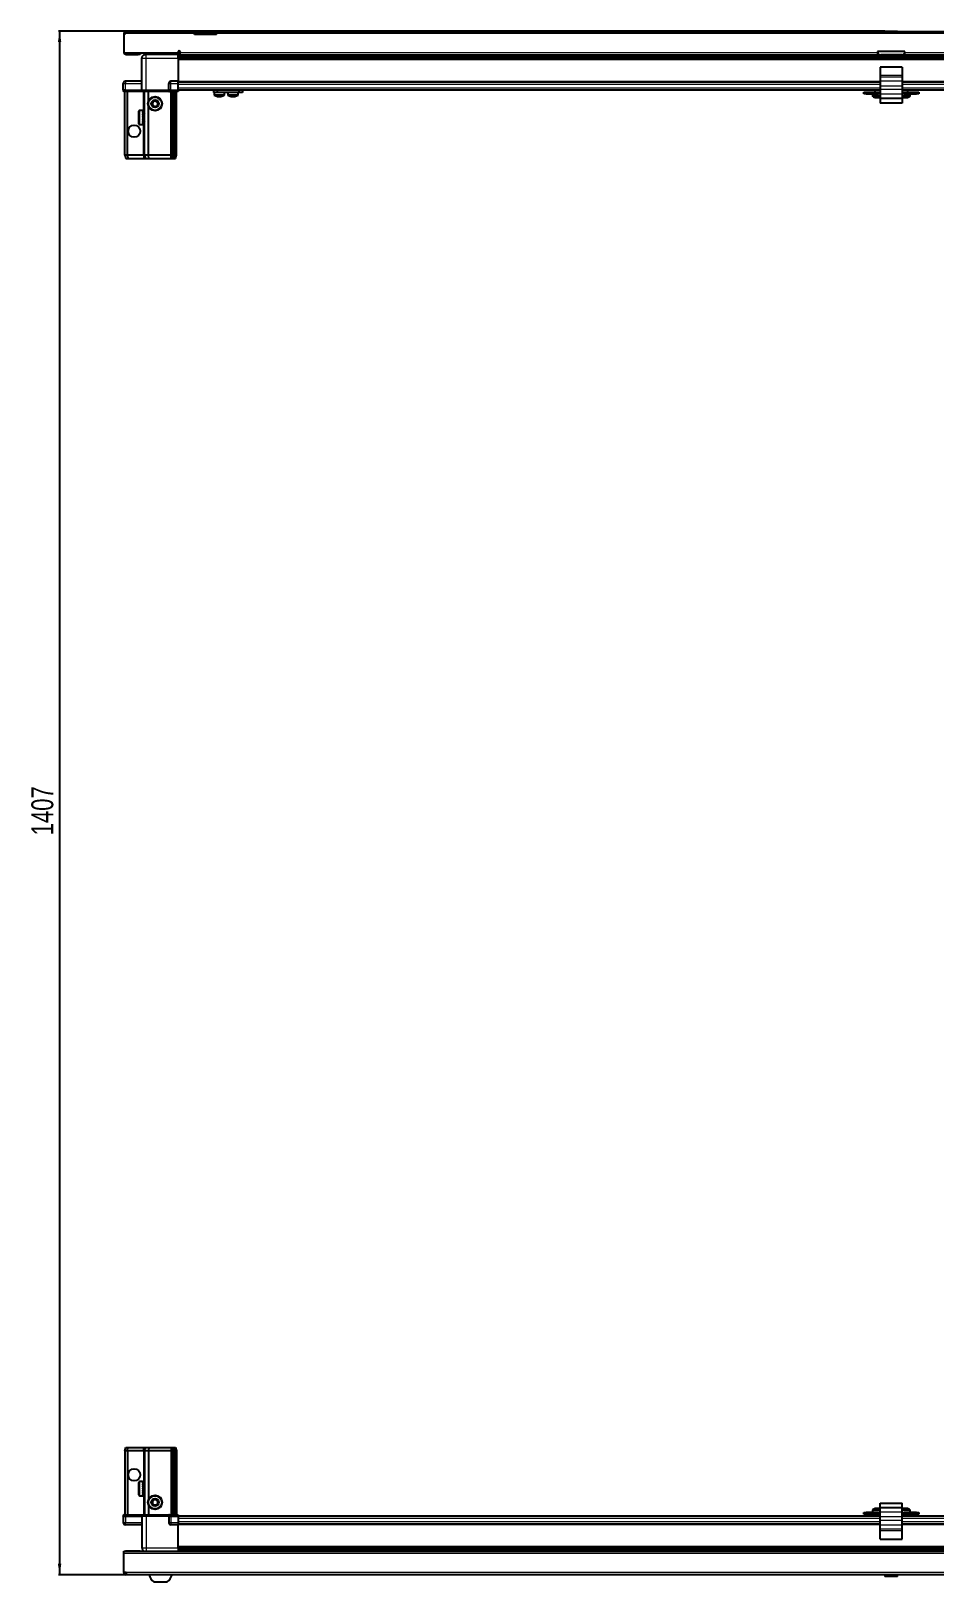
# Model space of a CAD drawing. Header units: millimetres. Extents: x 1256 to 6047, y -475 to 1867.
# Drawn here: x 1328 to 2152, y -475 to 938 of the extents above; entities that cross this region are included whole.
import ezdxf

# ---------------------------------------------------------------- set-up
doc = ezdxf.new("R2010")
doc.units = ezdxf.units.MM
doc.layers.add('FORMAT', color=7, linetype='Continuous')
doc.styles.add('SLDTEXTSTYLE0', font='TXT', dxfattribs={"width": 0.75})
doc.dimstyles.new('SLDDIMSTYLE0', dxfattribs={"dimtxt": 20, "dimasz": 10, "dimexe": 0, "dimexo": 0.0625, "dimgap": 5, "dimtad": 2, "dimdec": 1, "dimrnd": 1e-09, "dimzin": 12, "dimdsep": 46, "dimtxsty": 'SLDTEXTSTYLE0', "dimsah": 1, "dimcen": 0.09, "dimadec": 0, "dimazin": 3, "dimtfac": 1, "dimtofl": 0, "dimtmove": 0, "dimatfit": 3, "dimfxl": 0, "dimfrac": 2, "dimtolj": 1, "dimtzin": 12, "dimarcsym": 0})

# ---------------------------------------------------------------- blocks, each defined once
blk = doc.blocks.new('_D_9')
at = {"layer": 'FORMAT'}
for p, q in [((2106.7, 938.2), (1353.5, 938.2)), ((1354.5, 938.2), (1354.5, -468.8)), ((1415.1, -468.8), (1353.5, -468.8))]:
    blk.add_line(p, q, dxfattribs=at)
for points in [[(1354.5, 938.2), (1352.9, 928.2), (1356, 928.2)], [(1354.5, -468.8), (1356, -458.8), (1352.9, -458.8)]]:
    blk.add_solid(points, dxfattribs=at)
at = {"layer": 'FORMAT', "insert": (1328.7, 205.2), "char_height": 20, "attachment_point": 1, "rotation": 90, "style": 'SLDTEXTSTYLE0'}
blk.add_mtext('1407', dxfattribs=at)

msp = doc.modelspace()

# ---------------------------------------------------------------- linework, layer by layer
at = {"color": 7, "linetype": 'Continuous', "lineweight": 25}
for p, q in [((1413.99, 935.84), (1412.99, 935.84)), ((1412.99, 935.84), (1412.99, 934.94)), ((1412.99, 934.94), (1412.99, 918.44)), ((1413.99, 934.94), (1412.99, 934.94)), ((1413.99, 935.84), (1413.99, 934.94)), ((1414.59, 937.94), (1477.49, 937.94)), ((1477.49, 935.84), (1477.49, 937.94)), ((1477.49, 937.94), (1487.49, 937.94)), ((1487.49, 936.44), (1477.49, 936.44)), ((1477.49, 934.94), (1477.49, 935.84)), ((1497.49, 934.94), (1477.49, 934.94)), ((1487.49, 937.94), (1497.49, 937.94)), ((1497.49, 936.44), (1487.49, 936.44)), ((1497.49, 937.94), (2727.49, 937.94)), ((1497.49, 937.94), (1497.49, 935.84)), ((1497.49, 934.94), (1497.49, 935.84)), ((2106.7, 938.24), (2106.7, 937.94)), ((2106.7, 938.24), (2118.27, 938.24)), ((2118.27, 937.94), (2118.27, 938.24)), ((1462.49, 918.44), (1462.49, 919.29)), ((1464.49, 919.29), (1464.49, 918.54)), ((2124.99, 919.44), (2099.99, 919.44)), ((2099.99, 919.44), (2099.99, 918.54)), ((2124.99, 918.54), (2124.99, 919.44)), ((1412.99, 918.44), (1462.49, 918.44)), ((1415.09, 916.94), (1425.99, 916.94)), ((1427.99, 916.94), (1425.99, 916.94)), ((1427.99, 918.44), (1427.99, 916.94)), ((1429.49, 884.44), (1429.49, 913.44)), ((1433.24, 918.44), (1433.24, 916.94)), ((1462.49, 916.94), (1433.49, 916.94)), ((1459.74, 916.94), (1459.74, 918.44)), ((1462.49, 918.44), (1462.49, 916.94)), ((1462.49, 916.29), (1486.37, 916.29)), ((2762.49, 914.49), (1462.49, 914.49)), ((2762.49, 914.46), (1462.49, 914.46)), ((1462.49, 913.44), (1462.49, 892.44)), ((1464.49, 916.44), (1464.49, 918.54)), ((1464.49, 916.44), (2099.99, 916.44)), ((1480.99, 916.44), (1480.99, 916.29)), ((1481.15, 916.44), (1481.15, 916.29)), ((1481.36, 916.44), (1481.36, 916.29)), ((1481.91, 916.44), (1481.91, 916.29)), ((1482.32, 916.44), (1482.32, 916.29)), ((1483.21, 916.44), (1483.21, 916.29)), ((1483.79, 916.44), (1483.79, 916.29)), ((1484.93, 916.44), (1484.93, 916.29)), ((1485.63, 916.44), (1485.63, 916.29)), ((1486.37, 916.29), (1486.91, 916.29)), ((1486.91, 916.44), (1486.91, 916.29)), ((1486.91, 916.29), (1487.64, 916.29)), ((1486.91, 916.29), (1486.91, 916.29)), ((1487.09, 916.44), (1487.09, 916.29)), ((1487.59, 916.44), (1487.59, 916.29)), ((1487.64, 916.44), (1487.64, 916.29)), ((1487.64, 916.29), (1488.61, 916.29)), ((1487.64, 916.29), (1487.64, 916.29)), ((1488.61, 916.29), (2736.37, 916.29)), ((1488.93, 916.44), (1488.93, 916.29)), ((1488.95, 916.44), (1488.95, 916.29)), ((1489.64, 916.44), (1489.64, 916.29)), ((1490.82, 916.44), (1490.82, 916.29)), ((1491.43, 916.44), (1491.43, 916.29)), ((1492.38, 916.44), (1492.38, 916.29)), ((1492.84, 916.44), (1492.84, 916.29)), ((1493.47, 916.44), (1493.47, 916.29)), ((1493.72, 916.44), (1493.72, 916.29)), ((1493.96, 916.44), (1493.96, 916.29)), ((1493.99, 916.44), (1493.99, 916.29)), ((2099.99, 918.54), (2099.99, 916.44)), ((2122.49, 905.39), (2102.49, 905.39)), ((2102.49, 905.39), (2102.49, 897.66)), ((2121.99, 916.44), (2102.99, 916.44)), ((2122.49, 905.39), (2122.49, 897.66)), ((2124.99, 916.44), (2124.99, 918.54)), ((2124.99, 916.44), (2760.49, 916.44)), ((1429.49, 892.44), (1414.49, 892.44)), ((1462.49, 892.44), (1455.99, 892.44)), ((1462.49, 890.44), (1462.49, 892.44)), ((1462.49, 891.79), (2102.49, 891.79)), ((2102.49, 897.66), (2102.49, 896.22)), ((2102.49, 896.22), (2102.49, 892.45)), ((2102.49, 892.45), (2102.49, 888.12)), ((2122.49, 897.66), (2122.49, 896.22)), ((2122.49, 896.22), (2122.49, 892.45)), ((2122.49, 892.45), (2122.49, 888.12)), ((2122.49, 891.79), (2762.49, 891.79)), ((1412.49, 884.44), (1412.49, 890.44)), ((1412.49, 884.44), (1412.49, 884.1)), ((1414.49, 884.44), (1412.49, 884.44)), ((1412.49, 884.44), (1412.49, 884.1)), ((1412.49, 884.44), (1412.49, 884.44)), ((1412.49, 884.1), (1412.99, 883.24)), ((1412.49, 884.1), (1412.99, 883.24)), ((1412.99, 883.24), (1414.49, 883.24)), ((1413.99, 824.94), (1413.99, 883.24)), ((1414.49, 884.44), (1429.29, 884.44)), ((1429.29, 883.24), (1414.49, 883.24)), ((1416.49, 824.94), (1416.49, 883.24)), ((1429.29, 884.44), (1429.49, 884.44)), ((1429.49, 883.24), (1429.29, 883.24)), ((1429.49, 884.44), (1429.49, 883.24)), ((1429.49, 884.44), (1433.49, 884.44)), ((1433.49, 883.24), (1429.49, 883.24)), ((1431.99, 824.94), (1431.99, 883.24)), ((1433.49, 884.44), (1453.79, 884.44)), ((1453.79, 883.24), (1433.49, 883.24)), ((1435.49, 874.44), (1435.49, 883.24)), ((1453.79, 884.44), (1453.99, 884.44)), ((1453.99, 883.24), (1453.79, 883.24)), ((1453.99, 884.44), (1453.99, 890.44)), ((1453.99, 884.44), (1453.99, 883.24)), ((1455.99, 884.44), (1453.99, 884.44)), ((1453.99, 884.44), (1455.99, 884.44)), ((1453.99, 883.24), (1454.67, 883.24)), ((1462.49, 883.24), (1454.67, 883.24)), ((1455.99, 884.44), (1462.49, 884.44)), ((1455.99, 884.1), (1462.49, 884.1)), ((1456.99, 824.94), (1456.99, 883.24)), ((1457.99, 824.94), (1457.99, 883.24)), ((1459.49, 824.94), (1459.49, 883.24)), ((1460.99, 824.94), (1460.99, 883.24)), ((1462.49, 884.44), (1462.49, 890.44)), ((1462.49, 884.59), (2102.49, 884.59)), ((1462.49, 884.44), (1462.49, 884.1)), ((1462.49, 884.1), (1462.49, 883.24)), ((1494.94, 882.09), (1494.94, 884.59)), ((1497.94, 882.09), (1494.94, 882.09)), ((1495.29, 882.09), (1495.29, 880.18)), ((1497.94, 884.59), (1497.94, 882.09)), ((1518.14, 882.09), (1497.94, 882.09)), ((1504.79, 880.18), (1504.79, 882.09)), ((1507.74, 882.09), (1507.74, 880.18)), ((1507.79, 882.09), (1507.79, 880.18)), ((1517.29, 880.18), (1517.29, 882.09)), ((1518.14, 882.09), (1518.14, 884.59)), ((1521.14, 882.09), (1518.14, 882.09)), ((1521.14, 884.59), (1521.14, 882.09)), ((2087.49, 881.09), (2087.49, 882.59)), ((2087.49, 882.59), (2089.49, 882.59)), ((2089.49, 881.09), (2087.49, 881.09)), ((2089.49, 882.59), (2089.49, 881.09)), ((2089.49, 882.59), (2100.74, 882.59)), ((2089.49, 881.09), (2100.74, 881.09)), ((2095.24, 881.09), (2095.24, 879.18)), ((2097.49, 884.59), (2097.49, 882.59)), ((2100.74, 881.09), (2100.74, 882.59)), ((2100.74, 882.59), (2102.49, 882.59)), ((2102.49, 881.09), (2100.74, 881.09)), ((2102.49, 888.12), (2102.49, 884.89)), ((2102.49, 884.89), (2102.49, 880.57)), ((2102.49, 880.57), (2102.49, 876.59)), ((2122.49, 876.59), (2102.49, 876.59)), ((2102.49, 876.59), (2102.49, 872.59)), ((2122.49, 888.12), (2122.49, 884.89)), ((2122.49, 884.89), (2122.49, 880.57)), ((2122.49, 884.59), (2762.49, 884.59)), ((2122.49, 882.59), (2124.24, 882.59)), ((2124.24, 881.09), (2122.49, 881.09)), ((2122.49, 880.57), (2122.49, 876.59)), ((2122.49, 877.79), (2122.74, 877.71)), ((2122.49, 876.59), (2122.49, 872.59)), ((2124.24, 882.59), (2124.24, 881.09)), ((2124.24, 882.59), (2135.49, 882.59)), ((2124.24, 881.09), (2135.49, 881.09)), ((2127.49, 882.59), (2127.49, 884.59)), ((2129.74, 879.18), (2129.74, 881.09)), ((2135.49, 881.09), (2135.49, 882.59)), ((2135.49, 882.59), (2137.49, 882.59)), ((2137.49, 881.09), (2135.49, 881.09)), ((2137.49, 882.59), (2137.49, 881.09)), ((1426.79, 853.74), (1426.79, 865.14)), ((1430.49, 865.94), (1427.59, 865.94)), ((1429.99, 865.84), (1430.49, 865.84)), ((1429.99, 865.84), (1429.99, 865.68)), ((1429.99, 865.68), (1430.49, 865.68)), ((1429.99, 865.19), (1430.49, 865.19)), ((1429.99, 865.19), (1429.99, 864.81)), ((1429.99, 864.81), (1430.49, 864.81)), ((1429.99, 863.97), (1430.49, 863.97)), ((1429.99, 863.97), (1429.99, 863.42)), ((1429.99, 863.42), (1430.49, 863.42)), ((1429.99, 862.31), (1430.49, 862.31)), ((1429.99, 862.31), (1429.99, 861.63)), ((1430.49, 865.84), (1430.49, 865.94)), ((1430.49, 865.68), (1430.49, 865.84)), ((1430.49, 865.19), (1430.49, 865.68)), ((1430.49, 864.81), (1430.49, 865.19)), ((1430.49, 863.97), (1430.49, 864.81)), ((1430.49, 863.42), (1430.49, 863.97)), ((1430.59, 863.84), (1430.49, 863.84)), ((1430.49, 862.31), (1430.49, 863.42)), ((1430.49, 861.63), (1430.49, 862.31)), ((1430.59, 862.32), (1430.59, 863.84)), ((1430.59, 855.04), (1430.59, 862.32)), ((1431.47, 862.75), (1430.99, 863.44)), ((1430.99, 855.44), (1430.99, 863.44)), ((1431.96, 863.44), (1431.47, 862.75)), ((1431.47, 856.13), (1431.47, 862.75)), ((1431.99, 863.44), (1431.96, 863.44)), ((1431.96, 855.44), (1431.96, 863.44)), ((1435.49, 824.94), (1435.49, 869.44)), ((2122.49, 872.59), (2102.49, 872.59)), ((1427.59, 852.94), (1430.49, 852.94)), ((1429.99, 861.63), (1430.49, 861.63)), ((1429.99, 860.37), (1430.49, 860.37)), ((1429.99, 860.37), (1429.99, 859.63)), ((1429.99, 860.07), (1430.49, 860.07)), ((1429.99, 859.63), (1430.49, 859.63)), ((1429.99, 858.34), (1430.49, 858.34)), ((1429.99, 858.34), (1429.99, 857.62)), ((1429.99, 858.2), (1430.49, 858.2)), ((1429.99, 857.62), (1430.49, 857.62)), ((1429.99, 856.41), (1430.49, 856.41)), ((1429.99, 856.41), (1429.99, 855.78)), ((1429.99, 855.78), (1430.49, 855.78)), ((1429.99, 854.78), (1430.49, 854.78)), ((1429.99, 854.78), (1429.99, 854.3)), ((1429.99, 854.3), (1430.49, 854.3)), ((1429.99, 853.61), (1430.49, 853.61)), ((1429.99, 853.61), (1429.99, 853.32)), ((1429.99, 853.32), (1430.49, 853.32)), ((1429.99, 853), (1430.49, 853)), ((1429.99, 853), (1429.99, 852.94)), ((1429.99, 852.94), (1430.49, 852.94)), ((1430.49, 860.37), (1430.49, 861.63)), ((1430.49, 860.07), (1430.49, 860.37)), ((1430.49, 858.34), (1430.49, 859.63)), ((1430.49, 857.62), (1430.49, 858.2)), ((1430.49, 856.41), (1430.49, 857.62)), ((1430.49, 855.78), (1430.49, 856.41)), ((1430.49, 854.78), (1430.49, 855.78)), ((1430.49, 855.04), (1430.59, 855.04)), ((1430.49, 854.3), (1430.49, 854.78)), ((1430.49, 853.61), (1430.49, 854.3)), ((1430.49, 853.32), (1430.49, 853.61)), ((1430.49, 853), (1430.49, 853.32)), ((1430.49, 852.94), (1430.49, 853)), ((1430.49, 852.94), (1430.49, 852.94)), ((1430.99, 855.44), (1431.47, 856.13)), ((1431.47, 856.13), (1431.96, 855.44)), ((1431.96, 855.44), (1431.99, 855.44)), ((1413.99, 824.94), (1414.79, 821.94)), ((1416.49, 824.94), (1413.99, 824.94)), ((1414.79, 821.94), (1416.64, 821.94)), ((1430.99, 824.94), (1416.49, 824.94)), ((1416.49, 824.94), (1416.64, 821.94)), ((1416.64, 821.94), (1430.99, 821.94)), ((1431.99, 824.94), (1430.99, 824.94)), ((1430.99, 821.94), (1432.79, 821.94)), ((1435.49, 824.94), (1431.99, 824.94)), ((1431.99, 824.94), (1432.79, 821.94)), ((1432.79, 821.94), (1435.82, 821.94)), ((1455.99, 824.94), (1435.49, 824.94)), ((1435.82, 821.94), (1435.49, 824.94)), ((1435.82, 821.94), (1455.99, 821.94)), ((1456.99, 824.94), (1455.99, 824.94)), ((1455.99, 821.94), (1457.79, 821.94)), ((1457.99, 824.94), (1456.99, 824.94)), ((1457.79, 821.94), (1456.99, 824.94)), ((1457.79, 821.94), (1458.53, 821.94)), ((1459.49, 824.94), (1457.99, 824.94)), ((1458.53, 821.94), (1457.99, 824.94)), ((1458.53, 821.94), (1459.03, 821.94)), ((1459.03, 821.94), (1459.49, 824.94)), ((1459.03, 821.94), (1460.18, 821.94)), ((1460.99, 824.94), (1459.49, 824.94)), ((1460.18, 821.94), (1460.99, 824.94)), ((1413.99, -355.76), (1414.79, -352.76)), ((1414.79, -352.76), (1416.64, -352.76)), ((1416.49, -355.76), (1416.64, -352.76)), ((1416.64, -352.76), (1430.99, -352.76)), ((1430.99, -352.76), (1432.79, -352.76)), ((1431.99, -355.76), (1432.79, -352.76)), ((1432.79, -352.76), (1435.82, -352.76)), ((1435.82, -352.76), (1435.49, -355.76)), ((1435.82, -352.76), (1455.99, -352.76)), ((1455.99, -352.76), (1457.79, -352.76)), ((1457.79, -352.76), (1456.99, -355.76)), ((1457.79, -352.76), (1458.53, -352.76)), ((1458.53, -352.76), (1457.99, -355.76)), ((1458.53, -352.76), (1459.03, -352.76)), ((1459.03, -352.76), (1459.49, -355.76)), ((1459.03, -352.76), (1460.18, -352.76)), ((1460.18, -352.76), (1460.99, -355.76)), ((1413.99, -355.76), (1413.99, -414.06)), ((1416.49, -355.76), (1413.99, -355.76)), ((1430.99, -355.76), (1416.49, -355.76)), ((1416.49, -355.76), (1416.49, -414.06)), ((1431.99, -355.76), (1430.99, -355.76)), ((1435.49, -355.76), (1431.99, -355.76)), ((1431.99, -355.76), (1431.99, -414.06)), ((1455.99, -355.76), (1435.49, -355.76)), ((1435.49, -355.76), (1435.49, -400.26)), ((1456.99, -355.76), (1455.99, -355.76)), ((1456.99, -355.76), (1456.99, -414.06)), ((1457.99, -355.76), (1456.99, -355.76)), ((1457.99, -355.76), (1457.99, -414.06)), ((1459.49, -355.76), (1457.99, -355.76)), ((1459.49, -355.76), (1459.49, -414.06)), ((1460.99, -355.76), (1459.49, -355.76)), ((1460.99, -355.76), (1460.99, -414.06)), ((1426.79, -395.96), (1426.79, -384.56)), ((1429.99, -383.76), (1427.59, -383.76)), ((1429.99, -383.76), (1429.99, -383.77)), ((1429.99, -383.77), (1430.49, -383.77)), ((1429.99, -383.96), (1430.49, -383.96)), ((1429.99, -383.96), (1429.99, -384.18)), ((1429.99, -384.18), (1430.49, -384.18)), ((1429.99, -384.75), (1430.49, -384.75)), ((1429.99, -384.75), (1429.99, -385.18)), ((1429.99, -385.18), (1430.49, -385.18)), ((1429.99, -386.09), (1430.49, -386.09)), ((1429.99, -386.09), (1429.99, -386.68)), ((1429.99, -386.68), (1430.49, -386.68)), ((1429.99, -387.83), (1430.49, -387.83)), ((1429.99, -387.83), (1429.99, -388.53)), ((1429.99, -388.53), (1430.49, -388.53)), ((1429.99, -389.81), (1430.49, -389.81)), ((1429.99, -389.81), (1429.99, -390.55)), ((1429.99, -389.96), (1430.49, -389.96)), ((1429.99, -390.46), (1430.49, -390.46)), ((1429.99, -390.55), (1430.49, -390.55)), ((1429.99, -391.84), (1430.49, -391.84)), ((1429.99, -391.84), (1429.99, -392.54)), ((1429.99, -392.54), (1430.49, -392.54)), ((1429.99, -393.71), (1430.49, -393.71)), ((1429.99, -393.71), (1429.99, -394.31)), ((1429.99, -394.31), (1430.49, -394.31)), ((1429.99, -395.24), (1430.49, -395.24)), ((1429.99, -395.24), (1429.99, -395.69)), ((1429.99, -395.69), (1430.49, -395.69)), ((1430.49, -383.96), (1430.49, -383.77)), ((1430.49, -384.18), (1430.49, -383.96)), ((1430.49, -384.75), (1430.49, -384.18)), ((1430.49, -385.18), (1430.49, -384.75)), ((1430.49, -386.09), (1430.49, -385.18)), ((1430.59, -385.86), (1430.49, -385.86)), ((1430.49, -386.68), (1430.49, -386.09)), ((1430.49, -387.83), (1430.49, -386.68)), ((1430.49, -388.53), (1430.49, -387.83)), ((1430.49, -389.81), (1430.49, -388.53)), ((1430.49, -389.96), (1430.49, -389.81)), ((1430.49, -390.55), (1430.49, -390.46)), ((1430.49, -391.84), (1430.49, -390.55)), ((1430.49, -392.54), (1430.49, -391.84)), ((1430.49, -393.71), (1430.49, -392.54)), ((1430.49, -394.31), (1430.49, -393.71)), ((1430.49, -395.24), (1430.49, -394.31)), ((1430.49, -394.66), (1430.59, -394.66)), ((1430.49, -395.69), (1430.49, -395.24)), ((1430.49, -396.29), (1430.49, -395.69)), ((1430.59, -394.66), (1430.59, -385.86)), ((1431.47, -386.95), (1430.99, -386.26)), ((1430.99, -394.26), (1430.99, -386.26)), ((1430.99, -394.26), (1431.47, -393.57)), ((1431.96, -386.26), (1431.47, -386.95)), ((1431.47, -393.57), (1431.47, -386.95)), ((1431.47, -393.57), (1431.96, -394.26)), ((1431.99, -386.26), (1431.96, -386.26)), ((1431.96, -394.26), (1431.96, -386.26)), ((1431.96, -394.26), (1431.99, -394.26)), ((1427.59, -396.76), (1429.99, -396.76)), ((1429.99, -396.29), (1430.49, -396.29)), ((1429.99, -396.29), (1429.99, -396.53)), ((1429.99, -396.53), (1430.49, -396.53)), ((1429.99, -396.75), (1430.49, -396.75)), ((1429.99, -396.75), (1429.99, -396.76)), ((1429.99, -396.76), (1430.49, -396.76)), ((1430.49, -396.53), (1430.49, -396.29)), ((1430.49, -396.75), (1430.49, -396.53)), ((1430.49, -396.76), (1430.49, -396.75)), ((1435.49, -405.26), (1435.49, -414.06)), ((2101.16, -408.43), (2101.16, -408.43)), ((2102.49, -403.41), (2122.49, -403.41)), ((2102.49, -407.41), (2102.49, -403.41)), ((2102.49, -407.41), (2122.49, -407.41)), ((2102.49, -411.4), (2102.49, -407.41)), ((2122.49, -407.41), (2122.49, -403.41)), ((2122.49, -411.4), (2122.49, -407.41)), ((2126.16, -408.43), (2126.16, -408.43)), ((1412.99, -414.06), (1412.49, -414.93)), ((1412.49, -415.26), (1412.49, -414.93)), ((1412.49, -415.26), (1414.49, -415.26)), ((1412.49, -415.26), (1412.49, -421.26)), ((1414.49, -414.06), (1412.99, -414.06)), ((1414.49, -414.06), (1429.29, -414.06)), ((1429.29, -415.26), (1414.49, -415.26)), ((1414.49, -415.26), (1429.29, -415.26)), ((1429.49, -423.26), (1414.49, -423.26)), ((1429.29, -414.06), (1429.49, -414.06)), ((1429.49, -415.26), (1429.29, -415.26)), ((1429.49, -415.26), (1429.49, -414.06)), ((1429.49, -414.06), (1433.49, -414.06)), ((1433.49, -415.26), (1429.49, -415.26)), ((1429.49, -415.26), (1429.49, -444.26)), ((1433.49, -414.06), (1453.79, -414.06)), ((1453.79, -415.26), (1433.49, -415.26)), ((1453.79, -414.06), (1453.99, -414.06)), ((1453.99, -415.26), (1453.79, -415.26)), ((1453.99, -415.26), (1453.99, -414.06)), ((1454.67, -414.06), (1453.99, -414.06)), ((1453.99, -415.26), (1455.99, -415.26)), ((1453.99, -415.26), (1453.99, -421.26)), ((1454.67, -414.06), (1462.49, -414.06)), ((1462.49, -414.93), (1455.99, -414.93)), ((1462.49, -415.26), (1455.99, -415.26)), ((1455.99, -415.26), (1462.49, -415.26)), ((1462.49, -423.26), (1455.99, -423.26)), ((1462.49, -414.06), (1462.49, -414.93)), ((1462.49, -414.93), (1462.49, -414.93)), ((1462.49, -415.26), (1462.49, -414.93)), ((1462.49, -415.26), (1462.49, -415.26)), ((1462.49, -415.26), (1462.49, -421.26)), ((2102.49, -415.41), (1462.49, -415.41)), ((1462.49, -421.26), (1462.49, -423.26)), ((2102.49, -422.61), (1462.49, -422.61)), ((1462.49, -444.26), (1462.49, -423.26)), ((2087.49, -413.41), (2087.49, -411.91)), ((2087.49, -411.91), (2089.49, -411.91)), ((2089.49, -413.41), (2087.49, -413.41)), ((2089.49, -411.91), (2089.49, -413.41)), ((2100.74, -411.91), (2089.49, -411.91)), ((2100.74, -413.41), (2089.49, -413.41)), ((2095.24, -410.01), (2095.24, -411.91)), ((2097.49, -413.41), (2097.49, -415.41)), ((2100.74, -413.41), (2100.74, -411.91)), ((2100.74, -411.91), (2102.49, -411.91)), ((2102.49, -413.41), (2100.74, -413.41)), ((2102.49, -415.72), (2102.49, -411.4)), ((2102.49, -418.95), (2102.49, -415.72)), ((2102.49, -423.27), (2102.49, -418.95)), ((2102.49, -427.05), (2102.49, -423.27)), ((2122.49, -415.72), (2122.49, -411.4)), ((2122.49, -411.91), (2124.24, -411.91)), ((2124.24, -413.41), (2122.49, -413.41)), ((2762.49, -415.41), (2122.49, -415.41)), ((2122.49, -418.95), (2122.49, -415.72)), ((2122.49, -423.27), (2122.49, -418.95)), ((2762.49, -422.61), (2122.49, -422.61)), ((2122.49, -427.05), (2122.49, -423.27)), ((2124.24, -411.91), (2124.24, -413.41)), ((2135.49, -411.91), (2124.24, -411.91)), ((2135.49, -413.41), (2124.24, -413.41)), ((2127.49, -415.41), (2127.49, -413.41)), ((2129.74, -411.91), (2129.74, -410.01)), ((2135.49, -413.41), (2135.49, -411.91)), ((2135.49, -411.91), (2137.49, -411.91)), ((2137.49, -413.41), (2135.49, -413.41)), ((2137.49, -411.91), (2137.49, -413.41)), ((2102.49, -428.49), (2102.49, -427.05)), ((2102.49, -436.21), (2102.49, -428.49)), ((2102.49, -436.21), (2122.49, -436.21)), ((2122.49, -428.49), (2122.49, -427.05)), ((2122.49, -436.21), (2122.49, -428.49)), ((1412.99, -449.36), (1412.99, -447.26)), ((1412.99, -447.26), (2811.99, -447.26)), ((1412.99, -466.66), (1412.99, -449.36)), ((1427.99, -447.16), (1415.09, -447.16)), ((1427.99, -447.16), (1427.99, -447.26)), ((1462.49, -445.29), (2762.49, -445.29)), ((1462.49, -445.32), (2762.49, -445.32)), ((1486.37, -447.11), (1462.49, -447.11)), ((1480.99, -447.26), (1480.99, -447.11)), ((1481.03, -447.26), (1481.03, -447.11)), ((1481.3, -447.26), (1481.3, -447.11)), ((1481.56, -447.26), (1481.56, -447.11)), ((1482.21, -447.26), (1482.21, -447.11)), ((1482.67, -447.26), (1482.67, -447.11)), ((1483.64, -447.26), (1483.64, -447.11)), ((1484.26, -447.26), (1484.26, -447.11)), ((1485.45, -447.26), (1485.45, -447.11)), ((1486.11, -447.26), (1486.11, -447.11)), ((1486.16, -447.26), (1486.16, -447.11)), ((1487.45, -447.11), (1486.37, -447.11)), ((1488.19, -447.11), (1487.45, -447.11)), ((1487.45, -447.26), (1487.45, -447.11)), ((1487.45, -447.11), (1487.45, -447.11)), ((1487.47, -447.26), (1487.47, -447.11)), ((1487.96, -447.26), (1487.96, -447.11)), ((1488.19, -447.26), (1488.19, -447.11)), ((1488.61, -447.11), (1488.19, -447.11)), ((1488.19, -447.11), (1488.19, -447.11)), ((2736.37, -447.11), (1488.61, -447.11)), ((1489.46, -447.26), (1489.46, -447.11)), ((1490.15, -447.26), (1490.15, -447.11)), ((1491.28, -447.26), (1491.28, -447.11)), ((1491.86, -447.26), (1491.86, -447.11)), ((1492.73, -447.26), (1492.73, -447.11)), ((1493.13, -447.26), (1493.13, -447.11)), ((1493.66, -447.26), (1493.66, -447.11)), ((1493.85, -447.26), (1493.85, -447.11)), ((1493.99, -447.26), (1493.99, -447.11)), ((1415.09, -466.66), (1412.99, -466.66)), ((1415.09, -466.66), (1415.09, -468.76)), ((2809.89, -468.76), (1415.09, -468.76)), ((1440.49, -475.36), (1452.49, -475.36)), ((2107.69, -468.76), (2106.7, -469.75)), ((2106.7, -469.75), (2106.7, -470.26)), ((2118.27, -469.75), (2106.7, -469.75)), ((2118.27, -470.26), (2106.7, -470.26)), ((2118.27, -469.75), (2117.29, -468.76)), ((2118.27, -470.26), (2118.27, -469.75))]:
    msp.add_line(p, q, dxfattribs=at)
at = {"color": 8, "linetype": 'Continuous', "lineweight": 18}
for p, q in [((1477.49, 935.84), (1413.99, 935.84)), ((1487.49, 936.44), (1487.49, 937.94)), ((2727.49, 935.84), (1497.49, 935.84)), ((1415.09, 918.44), (1415.09, 916.94)), ((1425.99, 916.94), (1425.99, 918.44)), ((1433.49, 913.44), (1462.49, 913.44)), ((1433.49, 884.44), (1433.49, 913.44)), ((1462.49, 916.94), (1464.49, 916.94)), ((2762.49, 915.7), (1462.49, 915.7)), ((1462.49, 913.25), (2762.49, 913.25)), ((2762.49, 911.84), (1462.49, 911.84)), ((1464.49, 918.54), (2099.99, 918.54)), ((2099.99, 916.94), (2101.33, 916.94)), ((2123.65, 916.94), (2124.99, 916.94)), ((2124.99, 918.54), (2760.49, 918.54)), ((1414.49, 892.44), (1414.49, 890.44)), ((1455.99, 890.44), (1455.99, 892.44)), ((1462.49, 892.44), (2102.49, 892.44)), ((2122.49, 897.66), (2102.49, 897.66)), ((2122.49, 896.22), (2102.49, 896.22)), ((2122.49, 892.45), (2102.49, 892.45)), ((2122.49, 892.44), (2762.49, 892.44)), ((1412.49, 890.44), (1414.49, 890.44)), ((1414.49, 890.44), (1429.49, 890.44)), ((1414.49, 884.44), (1414.49, 890.44)), ((1414.49, 884.44), (1414.49, 883.24)), ((1429.29, 883.24), (1429.29, 884.44)), ((1430.99, 863.44), (1430.99, 883.24)), ((1433.49, 884.44), (1433.49, 883.24)), ((1453.79, 883.24), (1453.79, 884.44)), ((1453.99, 890.44), (1455.99, 890.44)), ((1455.99, 890.44), (1462.49, 890.44)), ((1455.99, 884.44), (1455.99, 890.44)), ((1455.99, 884.44), (1455.99, 884.1)), ((1455.99, 824.94), (1455.99, 883.24)), ((1462.49, 889.79), (2102.49, 889.79)), ((1462.49, 886.59), (2102.49, 886.59)), ((1504.79, 880.18), (1495.29, 880.18)), ((1504.59, 879.81), (1495.48, 879.81)), ((1507.79, 880.18), (1507.74, 880.18)), ((1517.29, 880.18), (1507.79, 880.18)), ((1507.98, 879.81), (1507.93, 879.81)), ((1517.09, 879.81), (1507.98, 879.81)), ((2102.49, 879.18), (2095.24, 879.18)), ((2102.49, 878.81), (2095.43, 878.81)), ((2122.49, 888.12), (2102.49, 888.12)), ((2122.49, 884.89), (2102.49, 884.89)), ((2122.49, 880.57), (2102.49, 880.57)), ((2122.49, 889.79), (2762.49, 889.79)), ((2122.49, 886.59), (2762.49, 886.59)), ((2129.74, 879.18), (2122.49, 879.18)), ((2129.54, 878.81), (2122.49, 878.81)), ((1427.59, 852.94), (1427.59, 865.94)), ((1430.99, 824.94), (1430.99, 855.44)), ((1430.99, 824.94), (1430.99, 821.94)), ((1455.99, 821.94), (1455.99, 824.94)), ((1430.99, -355.76), (1430.99, -352.76)), ((1455.99, -352.76), (1455.99, -355.76)), ((1430.99, -355.76), (1430.99, -386.26)), ((1455.99, -355.76), (1455.99, -414.06)), ((1427.59, -396.76), (1427.59, -383.76)), ((1430.99, -394.26), (1430.99, -414.06)), ((2095.43, -409.64), (2099.99, -409.64)), ((2099.99, -409.64), (2102.49, -409.64)), ((2122.49, -409.64), (2124.99, -409.64)), ((2124.99, -409.64), (2129.54, -409.64)), ((1412.49, -421.26), (1414.49, -421.26)), ((1414.49, -415.26), (1414.49, -414.06)), ((1414.49, -415.26), (1414.49, -421.26)), ((1414.49, -421.26), (1429.49, -421.26)), ((1414.49, -423.26), (1414.49, -421.26)), ((1429.29, -415.26), (1429.29, -414.06)), ((1433.49, -415.26), (1433.49, -414.06)), ((1433.49, -415.26), (1433.49, -444.26)), ((1453.79, -415.26), (1453.79, -414.06)), ((1453.99, -421.26), (1455.99, -421.26)), ((1455.99, -415.26), (1455.99, -414.93)), ((1455.99, -415.26), (1455.99, -421.26)), ((1455.99, -421.26), (1462.49, -421.26)), ((1455.99, -421.26), (1455.99, -423.26)), ((1462.49, -415.26), (1462.49, -414.93)), ((2102.49, -417.41), (1462.49, -417.41)), ((2102.49, -420.61), (1462.49, -420.61)), ((2102.49, -423.26), (1462.49, -423.26)), ((2095.24, -410.01), (2099.99, -410.01)), ((2099.99, -410.01), (2102.49, -410.01)), ((2102.49, -411.4), (2122.49, -411.4)), ((2102.49, -415.72), (2122.49, -415.72)), ((2102.49, -418.95), (2122.49, -418.95)), ((2102.49, -423.27), (2122.49, -423.27)), ((2122.49, -410.01), (2124.99, -410.01)), ((2762.49, -417.41), (2122.49, -417.41)), ((2762.49, -420.61), (2122.49, -420.61)), ((2762.49, -423.26), (2122.49, -423.26)), ((2124.99, -410.01), (2129.74, -410.01)), ((2102.49, -427.05), (2122.49, -427.05)), ((2102.49, -428.49), (2122.49, -428.49)), ((2811.99, -449.36), (1412.99, -449.36)), ((1415.09, -447.26), (1415.09, -447.16)), ((1433.49, -444.26), (1462.49, -444.26)), ((1462.49, -442.67), (2762.49, -442.67)), ((2762.49, -444.08), (1462.49, -444.08)), ((1462.49, -446.53), (2762.49, -446.53)), ((2809.89, -466.66), (1415.09, -466.66))]:
    msp.add_line(p, q, dxfattribs=at)
at = {"color": 7, "linetype": 'Continuous', "lineweight": 25, "flags": 128}
for points in [[(2102.49, -408.61), (2102.48, -408.61), (2102.17, -408.52)], [(2122.84, -408.51), (2122.52, -408.6), (2122.49, -408.61)], [(1415.09, -447.16), (1414.68, -447.2), (1414.45, -447.26)]]:
    msp.add_lwpolyline(points, dxfattribs=at)
at = {"color": 7, "linetype": 'Continuous', "lineweight": 25}
for centre, radius in [((1441.49, 871.94), 6.5), ((1441.49, 871.94), 3.46), ((1422.49, 846.94), 5.5), ((1422.49, -377.76), 5.5), ((1441.49, -402.76), 6.5), ((1441.49, -402.76), 3.46)]:
    msp.add_circle(centre, radius, dxfattribs=at)
at = {"color": 8, "linetype": 'Continuous', "lineweight": 18}
for centre in [(1441.49, 871.94), (1441.49, -402.76)]:
    msp.add_circle(centre, 5.7, dxfattribs=at)
at = {"color": 7, "linetype": 'Continuous', "lineweight": 25}
for centre, radius, start, end in [((1463.49, 919.29), 1, 0, 180), ((2102.99, 919.44), 3, 180, 270), ((2121.99, 919.44), 3, 270, 360), ((1415.09, 919.04), 2.1, 196.60155, 270), ((1414.49, 890.44), 2, 90, 180), ((1455.99, 890.44), 2, 90, 180), ((1495.74, 880.18), 0.45, 180, 235.28209), ((1500.04, 886.39), 8, 235.28209, 258.9392), ((1500.04, 886.39), 8, 281.00757, 304.71791), ((1504.34, 880.18), 0.45, 304.71791, 0), ((1508.19, 880.18), 0.45, 180, 235.28209), ((1508.24, 880.18), 0.45, 180, 235.28209), ((1512.49, 886.39), 8, 235.28209, 255.8287), ((1512.54, 886.39), 8, 235.28209, 259.06255), ((1512.54, 886.39), 8, 280.87532, 304.71791), ((1516.84, 880.18), 0.45, 304.71791, 0), ((2095.69, 879.18), 0.45, 180, 235.28209), ((2099.99, 885.39), 8, 235.28209, 259.10263), ((2099.99, 885.39), 8, 280.79755, 288.20996), ((2124.99, 885.39), 8, 286.33055, 304.71791), ((2129.29, 879.18), 0.45, 304.71791, 0), ((1427.59, 865.14), 0.8, 90, 180), ((1430.99, 863.84), 0.4, 180, 270), ((1441.49, 871.94), 2.5, 134.92207, 194.92207), ((1441.49, 871.94), 2.5, 194.92207, 254.92207), ((1441.49, 871.94), 2.5, 74.92207, 134.92207), ((1441.49, 871.94), 2.5, 254.92207, 314.92207), ((1441.49, 871.94), 2.5, 14.92207, 74.92207), ((1441.49, 871.94), 2.5, 314.92207, 14.92207), ((1427.59, 853.74), 0.8, 180, 270), ((1430.99, 855.04), 0.4, 90, 180), ((1427.59, -384.56), 0.8, 90, 180), ((1430.99, -385.86), 0.4, 180, 270), ((1430.99, -394.66), 0.4, 90, 180), ((1427.59, -395.96), 0.8, 180, 270), ((1441.49, -402.76), 2.5, 147.37605, 207.37605), ((1441.49, -402.76), 2.5, 207.37605, 267.37605), ((1441.49, -402.76), 2.5, 87.37605, 147.37605), ((1441.49, -402.76), 2.5, 267.37605, 327.37605), ((1441.49, -402.76), 2.5, 27.37605, 87.37605), ((1441.49, -402.76), 2.5, 327.37605, 27.37605), ((2095.69, -410.01), 0.45, 124.71791, 180), ((2099.99, -416.21), 8, 105.59831, 124.71791), ((2124.99, -416.21), 8, 55.28209, 74.20809), ((2129.29, -410.01), 0.45, 0, 55.28209), ((1414.49, -421.26), 2, 180, 270), ((1455.99, -421.26), 2, 180, 270), ((1415.09, -466.66), 2.1, 180, 270), ((1415.09, -466.66), 0.6, 180, 270), ((1447.51, -465.74), 11.91, 194.70035, 233.8734), ((1445.46, -465.74), 11.91, 306.1266, 345.29965)]:
    msp.add_arc(centre, radius, start, end, dxfattribs=at)
for centre, start_param, end_param in [((1455.99, 880.64), 0, 0.7227342), ((1455.99, -411.47), 2.4188584, 3.1415927)]:
    msp.add_ellipse(centre, major_axis=(0, 3.46), ratio=0.5773503, start_param=start_param, end_param=end_param, dxfattribs=at)
for points, knots in [([(1414.58, 937.84), (1414.5, 937.83), (1414.18, 937.79), (1413.7, 937.46), (1413.23, 936.91), (1413.02, 936.33), (1413, 935.96), (1412.99, 935.84)], [0, 0, 0, 0, 0.0862, 0.3453145, 0.6044258, 0.863537, 1, 1, 1, 1]), ([(1413.99, 935.84), (1414.03, 936.09), (1414.12, 936.58), (1414.26, 937.22), (1414.39, 937.69), (1414.5, 937.91), (1414.57, 937.93), (1414.59, 937.94)], [0, 0, 0, 0, 0.2302553, 0.4485219, 0.6667858, 0.8850496, 1, 1, 1, 1]), ([(1429.49, 913.44), (1429.54, 913.88), (1429.61, 914.55), (1430.04, 915.37), (1430.5, 915.93), (1431.06, 916.38), (1431.87, 916.82), (1432.55, 916.89), (1432.99, 916.94)], [0, 0, 0, 0, 0.2394568, 0.3683607, 0.5, 0.6316393, 0.7605432, 1, 1, 1, 1]), ([(1433.49, 916.94), (1433.42, 916.94), (1433.29, 916.94), (1433.13, 916.94), (1433.01, 916.94), (1433, 916.94), (1432.99, 916.94)], [0, 0, 0, 0, 0.2493943, 0.5003335, 0.7501667, 1, 1, 1, 1]), ([(1462.49, 913.44), (1462.49, 913.83), (1462.49, 914.62), (1462.49, 915.67), (1462.49, 916.46), (1462.49, 916.88), (1462.49, 916.92), (1462.49, 916.94)], [0, 0, 0, 0, 0.2146939, 0.4293877, 0.6440816, 0.8587754, 1, 1, 1, 1]), ([(1498.54, 878.53), (1498.54, 878.53), (1498.54, 878.53), (1498.4, 878.56), (1498.22, 878.61), (1498.07, 878.66), (1498, 878.7), (1497.99, 878.71), (1497.99, 878.71), (1498, 878.71), (1498.02, 878.71), (1498.09, 878.69), (1498.38, 878.62), (1498.76, 878.55), (1499.17, 878.52), (1499.45, 878.55), (1499.6, 878.61), (1499.71, 878.68), (1499.78, 878.7), (1499.8, 878.71), (1499.83, 878.71), (1499.85, 878.71), (1499.89, 878.7), (1499.99, 878.67), (1500.15, 878.6), (1500.37, 878.54), (1500.67, 878.52), (1501.01, 878.54), (1501.32, 878.59), (1501.56, 878.64), (1501.68, 878.67), (1501.76, 878.69), (1501.81, 878.7), (1501.85, 878.71), (1501.86, 878.71), (1501.87, 878.71), (1501.87, 878.71)], [0, 0, 0, 0, 0.0260981, 0.0798373, 0.1372046, 0.1783571, 0.1990393, 0.2033396, 0.2076895, 0.2107229, 0.2145438, 0.2214795, 0.2486016, 0.3557772, 0.404897, 0.4544227, 0.54605, 0.5914038, 0.5971187, 0.6013251, 0.6043817, 0.6074438, 0.6119905, 0.6242286, 0.6785193, 0.7597502, 0.8043048, 0.8490258, 0.923625, 0.9513598, 0.9687075, 0.9799959, 0.9911421, 0.9954732, 0.998845, 1, 1, 1, 1]), ([(1501.87, 878.71), (1501.88, 878.71), (1501.88, 878.71), (1501.89, 878.7), (1501.84, 878.67), (1501.7, 878.6), (1501.56, 878.55), (1501.51, 878.52), (1501.55, 878.53), (1501.57, 878.54)], [0, 0, 0, 0, 0.0151829, 0.0365363, 0.0956997, 0.3601423, 0.6752387, 0.8745348, 1, 1, 1, 1]), ([(1511.02, 878.53), (1511.03, 878.53), (1511.05, 878.53), (1510.91, 878.57), (1510.75, 878.64), (1510.63, 878.69), (1510.63, 878.71), (1510.63, 878.71), (1510.65, 878.71), (1510.67, 878.71), (1510.76, 878.69), (1511.1, 878.61), (1511.52, 878.53), (1511.96, 878.53), (1512.18, 878.56), (1512.35, 878.61), (1512.47, 878.66), (1512.55, 878.7), (1512.6, 878.71), (1512.62, 878.71), (1512.64, 878.71), (1512.67, 878.71), (1512.73, 878.69), (1512.86, 878.62), (1513.01, 878.55), (1513.32, 878.52), (1513.7, 878.55), (1514.09, 878.61), (1514.39, 878.68), (1514.5, 878.7), (1514.52, 878.71), (1514.53, 878.71), (1514.54, 878.71), (1514.54, 878.7), (1514.48, 878.67), (1514.3, 878.6), (1514.1, 878.54), (1514.06, 878.53), (1514.05, 878.53)], [0, 0, 0, 0, 0.0283629, 0.0806823, 0.1383562, 0.1672924, 0.1709175, 0.1737955, 0.1766977, 0.1800498, 0.1863992, 0.2130773, 0.319019, 0.3539804, 0.3992833, 0.4476446, 0.4823368, 0.4997721, 0.5033973, 0.5070643, 0.5096216, 0.5128427, 0.5186896, 0.5415539, 0.6319042, 0.6733129, 0.7150637, 0.7923067, 0.8305407, 0.8353583, 0.8389044, 0.8414812, 0.8440625, 0.8478955, 0.8582124, 0.9039802, 0.9724588, 1, 1, 1, 1]), ([(2098.48, 877.53), (2098.48, 877.53), (2098.49, 877.53), (2098.36, 877.56), (2098.17, 877.63), (2098.04, 877.69), (2098.03, 877.71), (2098.03, 877.71), (2098.04, 877.71), (2098.06, 877.71), (2098.11, 877.7), (2098.31, 877.65), (2098.65, 877.58), (2099.07, 877.53), (2099.4, 877.53), (2099.62, 877.57), (2099.78, 877.64), (2099.89, 877.69), (2099.96, 877.71), (2099.98, 877.71), (2100, 877.71), (2100.03, 877.71), (2100.1, 877.69), (2100.26, 877.61), (2100.44, 877.53), (2100.84, 877.53), (2101.16, 877.56), (2101.48, 877.61), (2101.72, 877.66), (2101.86, 877.7), (2101.91, 877.71), (2101.93, 877.71), (2101.94, 877.71), (2101.95, 877.71), (2101.93, 877.69), (2101.78, 877.62), (2101.59, 877.56), (2101.47, 877.52), (2101.49, 877.53), (2101.49, 877.53)], [0, 0, 0, 0, 0.0107986, 0.0543621, 0.1370986, 0.1577299, 0.1615047, 0.1653161, 0.1678592, 0.1703965, 0.1748191, 0.1884464, 0.2519024, 0.3158484, 0.35385, 0.4061453, 0.4637925, 0.4927153, 0.4963388, 0.4992154, 0.5021163, 0.5054668, 0.5118133, 0.5384791, 0.6443718, 0.679317, 0.724599, 0.772938, 0.8076141, 0.8250414, 0.8286649, 0.8323302, 0.8348863, 0.8381059, 0.84395, 0.8668038, 0.9571124, 0.9985019, 1, 1, 1, 1]), ([(2122.74, 877.71), (2122.74, 877.71), (2122.74, 877.71), (2122.75, 877.71), (2122.81, 877.69), (2123.11, 877.61), (2123.5, 877.53), (2123.76, 877.53), (2123.82, 877.56), (2123.82, 877.61), (2123.81, 877.66), (2123.81, 877.7), (2123.84, 877.71), (2123.85, 877.71), (2123.88, 877.71), (2123.9, 877.71), (2123.98, 877.69), (2124.23, 877.62), (2124.55, 877.55), (2124.98, 877.52), (2125.38, 877.55), (2125.71, 877.61), (2125.96, 877.68), (2126.07, 877.7), (2126.09, 877.71), (2126.11, 877.71), (2126.13, 877.71), (2126.15, 877.7), (2126.18, 877.67), (2126.15, 877.6), (2126.16, 877.54), (2126.28, 877.52), (2126.52, 877.54), (2126.78, 877.59), (2127, 877.64), (2127.1, 877.67), (2127.17, 877.69), (2127.21, 877.7), (2127.23, 877.71), (2127.24, 877.71), (2127.24, 877.71), (2127.24, 877.71)], [0, 0, 0, 0, 0.00194946, 0.00530077, 0.01164856, 0.03832017, 0.14423596, 0.17918874, 0.22448056, 0.27283008, 0.30751373, 0.32494482, 0.3285691, 0.33223522, 0.33479185, 0.33801215, 0.34385759, 0.3667163, 0.45704456, 0.49844311, 0.54018368, 0.61740779, 0.65563235, 0.66044883, 0.66399404, 0.66657022, 0.66915092, 0.67298293, 0.68329729, 0.72905388, 0.79751578, 0.8350667, 0.87275787, 0.93563066, 0.95900573, 0.97362649, 0.98314044, 0.99253451, 0.99618474, 0.99902659, 1, 1, 1, 1]), ([(1438.7, 872.69), (1439.07, 873.05), (1439.75, 873.73), (1440.43, 874.41), (1440.75, 874.73)], [0, 0, 0, 0, 0.5346859, 1, 1, 1, 1]), ([(1439.44, 869.9), (1439.36, 870.23), (1439.14, 871.03), (1438.89, 871.99), (1438.73, 872.57), (1438.7, 872.69)], [0, 0, 0, 0, 0.3629006, 0.8668753, 1, 1, 1, 1]), ([(1442.23, 869.15), (1441.73, 869.28), (1440.8, 869.53), (1439.88, 869.78), (1439.44, 869.9)], [0, 0, 0, 0, 0.5346859, 1, 1, 1, 1]), ([(1440.75, 874.73), (1441.24, 874.59), (1442.17, 874.34), (1443.1, 874.09), (1443.53, 873.97)], [0, 0, 0, 0, 0.5346859, 1, 1, 1, 1]), ([(1444.28, 871.19), (1443.91, 870.82), (1443.23, 870.14), (1442.55, 869.46), (1442.23, 869.15)], [0, 0, 0, 0, 0.5346859, 1, 1, 1, 1]), ([(1443.53, 873.97), (1443.56, 873.85), (1443.72, 873.28), (1443.98, 872.31), (1444.19, 871.52), (1444.28, 871.19)], [0, 0, 0, 0, 0.1331247, 0.6370994, 1, 1, 1, 1]), ([(1438.6, -402.63), (1438.88, -402.2), (1439.4, -401.38), (1439.92, -400.58), (1440.16, -400.2)], [0, 0, 0, 0, 0.5346859, 1, 1, 1, 1]), ([(1439.93, -405.2), (1439.87, -405.08), (1439.6, -404.55), (1439.14, -403.67), (1438.76, -402.94), (1438.6, -402.63)], [0, 0, 0, 0, 0.13312467, 0.63709944, 1, 1, 1, 1]), ([(1442.82, -405.33), (1442.3, -405.3), (1441.34, -405.26), (1440.38, -405.22), (1439.93, -405.2)], [0, 0, 0, 0, 0.5346859, 1, 1, 1, 1]), ([(1440.16, -400.2), (1440.68, -400.22), (1441.64, -400.27), (1442.6, -400.31), (1443.04, -400.33)], [0, 0, 0, 0, 0.5346859, 1, 1, 1, 1]), ([(1444.37, -402.9), (1444.09, -403.33), (1443.57, -404.14), (1443.06, -404.95), (1442.82, -405.33)], [0, 0, 0, 0, 0.5346859, 1, 1, 1, 1]), ([(1443.04, -400.33), (1443.2, -400.64), (1443.58, -401.37), (1444.04, -402.25), (1444.31, -402.78), (1444.37, -402.9)], [0, 0, 0, 0, 0.3629006, 0.8668753, 1, 1, 1, 1]), ([(2102.24, -408.54), (2102.24, -408.54), (2102.24, -408.54), (2102.21, -408.53), (2102.09, -408.49), (2101.83, -408.43), (2101.52, -408.37), (2101.29, -408.35), (2101.15, -408.37), (2101.16, -408.43), (2101.17, -408.5), (2101.16, -408.52), (2101.14, -408.53), (2101.12, -408.54), (2101.11, -408.54), (2101.08, -408.53), (2101.03, -408.53), (2100.82, -408.47), (2100.56, -408.4), (2100.2, -408.36), (2099.88, -408.35), (2099.5, -408.39), (2099.2, -408.46), (2098.97, -408.52), (2098.9, -408.53), (2098.88, -408.54), (2098.86, -408.54), (2098.84, -408.53), (2098.82, -408.53), (2098.8, -408.48), (2098.83, -408.41), (2098.79, -408.35), (2098.59, -408.36), (2098.29, -408.4), (2098, -408.46), (2097.8, -408.52), (2097.75, -408.53), (2097.75, -408.53)], [0, 0, 0, 0, 0.0028392, 0.0068323, 0.0178959, 0.0673466, 0.1262697, 0.1635381, 0.201111, 0.28293, 0.3109228, 0.3249617, 0.3307219, 0.3335843, 0.3364739, 0.3389857, 0.3437038, 0.3589427, 0.4317291, 0.4788261, 0.5135617, 0.5573693, 0.6405693, 0.6613161, 0.6651121, 0.6689448, 0.6715022, 0.6740537, 0.6785011, 0.6922047, 0.7560162, 0.8203204, 0.8585349, 0.9111231, 0.9690933, 0.9981781, 1, 1, 1, 1]), ([(2127.24, -408.54), (2127.24, -408.54), (2127.24, -408.54), (2127.21, -408.53), (2127.09, -408.49), (2126.83, -408.43), (2126.52, -408.37), (2126.29, -408.35), (2126.15, -408.37), (2126.16, -408.43), (2126.17, -408.5), (2126.16, -408.52), (2126.14, -408.53), (2126.12, -408.54), (2126.11, -408.54), (2126.08, -408.53), (2126.03, -408.53), (2125.82, -408.47), (2125.56, -408.4), (2125.2, -408.36), (2124.88, -408.35), (2124.5, -408.39), (2124.2, -408.46), (2123.97, -408.52), (2123.9, -408.53), (2123.88, -408.54), (2123.86, -408.54), (2123.84, -408.53), (2123.82, -408.53), (2123.8, -408.48), (2123.83, -408.41), (2123.79, -408.35), (2123.59, -408.36), (2123.29, -408.4), (2123, -408.46), (2122.8, -408.52), (2122.75, -408.53), (2122.75, -408.53)], [0, 0, 0, 0, 0.0028392, 0.0068323, 0.0178959, 0.0673466, 0.1262697, 0.1635381, 0.201111, 0.28293, 0.3109228, 0.3249617, 0.3307219, 0.3335843, 0.3364739, 0.3389857, 0.3437038, 0.3589427, 0.4317291, 0.4788261, 0.5135617, 0.5573693, 0.6405693, 0.6613161, 0.6651121, 0.6689448, 0.6715022, 0.6740537, 0.6785011, 0.6922047, 0.7560162, 0.8203204, 0.8585349, 0.9111231, 0.9690933, 0.9981781, 1, 1, 1, 1]), ([(1429.49, -444.26), (1429.54, -444.7), (1429.61, -445.38), (1430.04, -446.2), (1430.5, -446.75), (1430.9, -447.11), (1431.16, -447.24), (1431.21, -447.26)], [0, 0, 0, 0, 0.3630185, 0.5584377, 0.7580039, 0.9575702, 1, 1, 1, 1]), ([(1462.49, -444.26), (1462.49, -444.66), (1462.49, -445.45), (1462.49, -446.47), (1462.49, -447.1), (1462.49, -447.25), (1462.49, -447.26)], [0, 0, 0, 0, 0.3255201, 0.6510403, 0.9765604, 1, 1, 1, 1])]:
    msp.add_open_spline(points, degree=3, knots=knots, dxfattribs=at)
at = {"color": 8, "linetype": 'Continuous', "lineweight": 18}
for points in [[(1429.49, 913.44), (1429.55, 913.44), (1429.67, 913.44), (1430.59, 913.44), (1431.92, 913.44), (1432.96, 913.44), (1433.49, 913.44)], [(1429.49, -444.26), (1429.55, -444.26), (1429.67, -444.26), (1430.59, -444.26), (1431.92, -444.26), (1432.96, -444.26), (1433.49, -444.26)]]:
    msp.add_open_spline(points, degree=3, dxfattribs=at)
for points, knots in [([(1433.49, 913.44), (1433.49, 913.88), (1433.49, 914.55), (1433.49, 915.37), (1433.49, 915.93), (1433.49, 916.38), (1433.49, 916.82), (1433.49, 916.89), (1433.49, 916.94)], [0, 0, 0, 0, 0.2394568, 0.3683607, 0.5, 0.6316393, 0.7605432, 1, 1, 1, 1]), ([(1433.49, -444.26), (1433.49, -444.7), (1433.49, -445.38), (1433.49, -446.2), (1433.49, -446.75), (1433.49, -447.11), (1433.49, -447.24), (1433.49, -447.26)], [0, 0, 0, 0, 0.3630185, 0.5584377, 0.7580039, 0.9575702, 1, 1, 1, 1])]:
    msp.add_open_spline(points, degree=3, knots=knots, dxfattribs=at)

# ---------------------------------------------------------------- dimensions: what is measured, and where the dimension line sits
at = {"layer": 'FORMAT'}
dim = msp.add_linear_dim(base=(1354.49, -468.76), p1=(2106.7, 938.24), p2=(1415.09, -468.76), angle=90, dimstyle='SLDDIMSTYLE0', dxfattribs=at)
dim.commit()
dim.dimension.update_dxf_attribs({"geometry": '_D_9', "text_midpoint": (1354.49, 234.74), "dimtype": 160})

doc.saveas('drawing.dxf')
